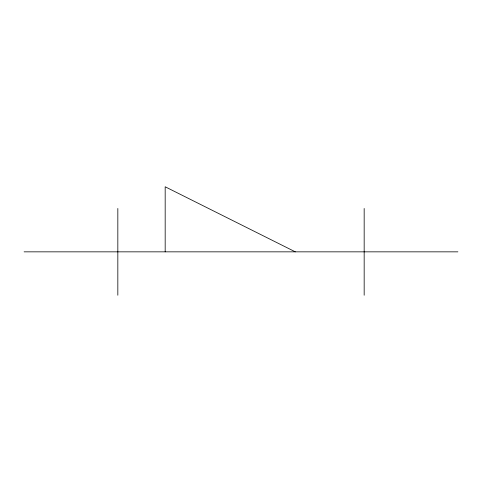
<?xml version="1.0" encoding="UTF-8"?>
<svg xmlns="http://www.w3.org/2000/svg" width="482" height="482" viewBox="0 0 482 482"><rect width="100%" height="100%" fill="white"/><g stroke="black" fill="none" stroke-linecap="round" stroke-linejoin="round"><path stroke-width="0.72" d="M24.1 251.845L457.9 251.845M295.315 251.845L165.175 186.775L165.175 251.845M364.169 208.465L364.169 295.225M117.831 208.465L117.831 295.225"/></g></svg>
